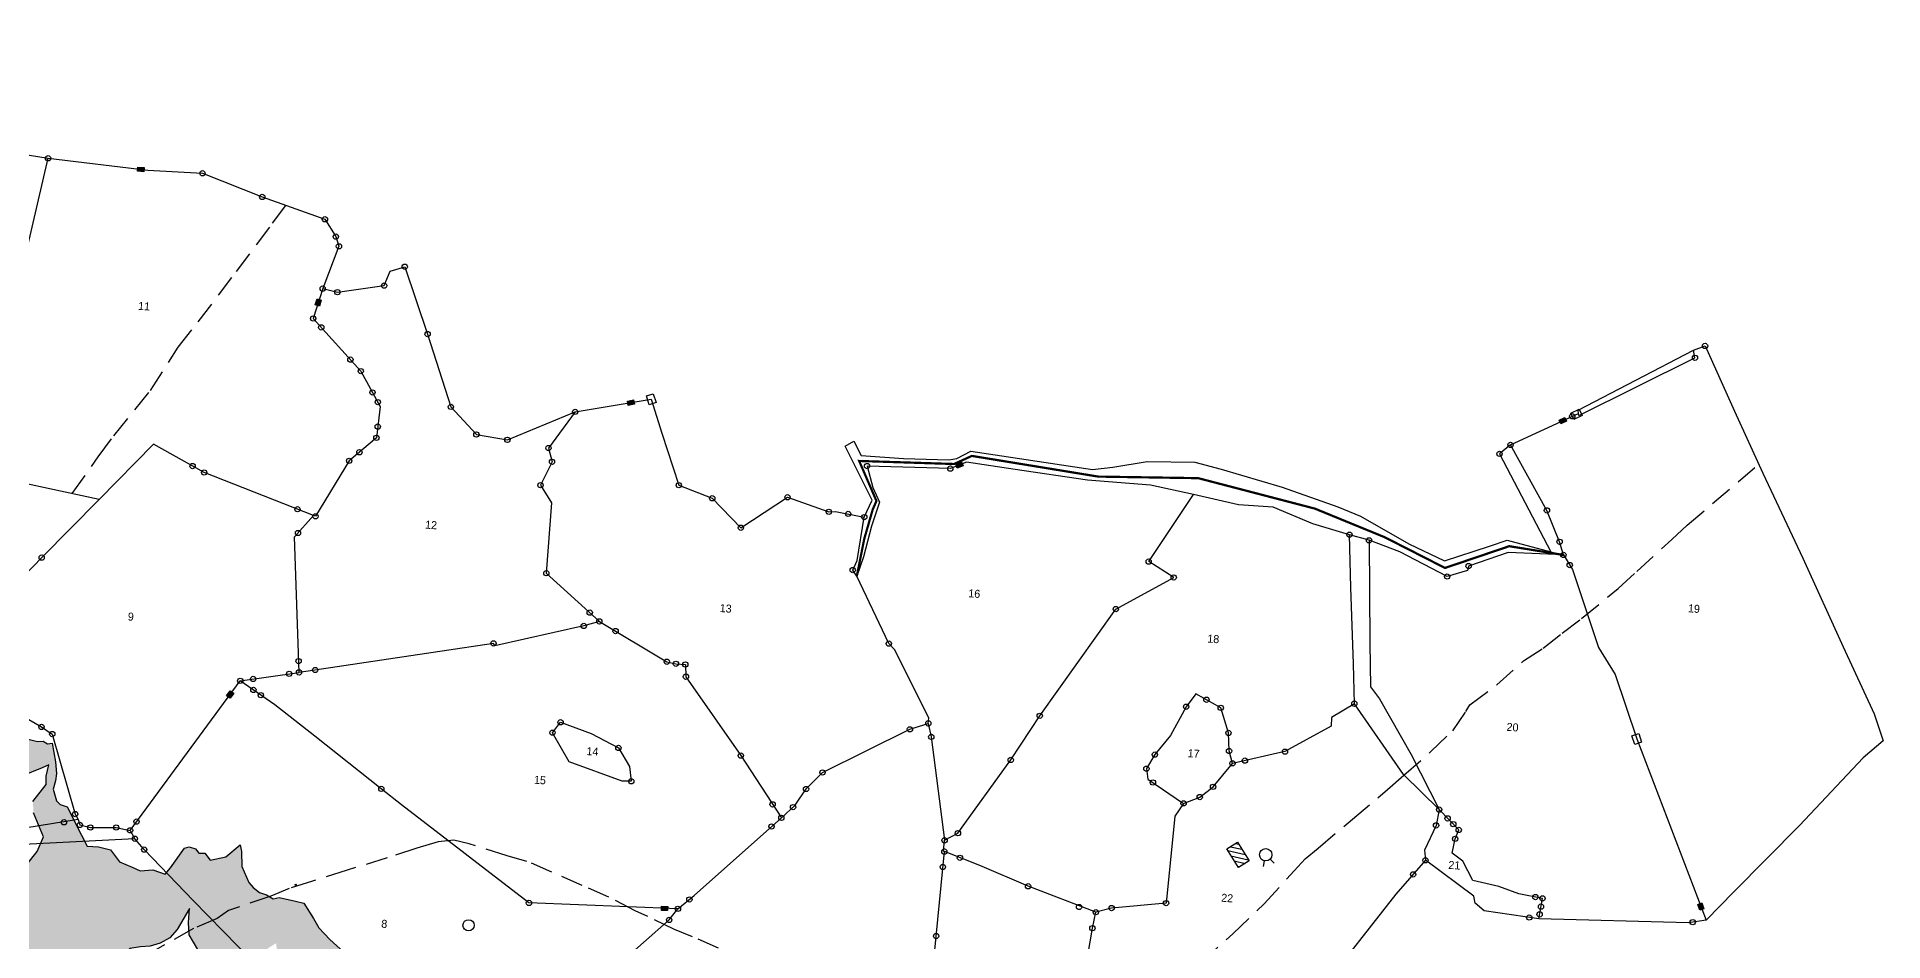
# Model space of a CAD drawing. Header units: metres. Extents: x 316291 to 322492, y 1878982 to 1885656.
# Drawn here: x 319795 to 321954, y 1882460 to 1883518 of the extents above; entities that cross this region are included whole.
import ezdxf

# ---------------------------------------------------------------- set-up
doc = ezdxf.new("R2010")
doc.units = ezdxf.units.M
doc.linetypes.add('DASHDOT', pattern=[1, 0.5, -0.25, 0, -0.25])
doc.linetypes.add('DASHED', pattern=[0.75, 0.5, -0.25])
for name, color, linetype in [('LINE_FOOTPATH', 1, 'DASHED'), ('OFF', 1, 'Continuous'), ('OTHERS', 1, 'Continuous'), ('POLY_HATCH', 12, 'Continuous'), ('POLY_PARCEL', 6, 'Continuous'), ('POLY_ROAD', 30, 'Continuous'), ('POLY_WATER', 4, 'Continuous'), ('SYM_STONE', 1, 'Continuous'), ('SYM_WELL', 1, 'Continuous'), ('TEXT_PARCEL', 7, 'Continuous'), ('V_BOUND_STREAM_LINE', 7, 'DASHDOT'), ('VILLAGE BOUNDRY', 3, 'Continuous')]:
    doc.layers.add(name, color=color, linetype=linetype)
doc.styles.add('TEXT_MAP', font='')
doc.styles.get('TEXT_MAP').set_extended_font_data('Kruti Dev 050')

# ---------------------------------------------------------------- blocks, each defined once
blk = doc.blocks.new('STONE')
blk.add_circle((0, 0), 0.851)
blk = doc.blocks.new('STONESQUAREFILLED')
blk.add_hatch(color=256).paths.add_polyline_path([(0.7, -0.48), (0.7, 0.48), (-0.7, 0.48), (-0.7, -0.48)])
blk.add_lwpolyline([(-0.7, 0.48), (0.7, 0.48), (0.7, -0.48), (-0.7, -0.48)], close=True)
blk = doc.blocks.new('MOTWELL')
for points in [[(-1.54, 2.96), (-0.8, 1.55)], [(1.54, 2.96), (0.8, 1.55)]]:
    blk.add_lwpolyline(points)
blk.add_circle((0, 0), 1.74)
blk = doc.blocks.new('PAKKAWELL')
blk.add_circle((0, 0), 1.81)
blk = doc.blocks.new('STONESQUARE')
at = {"layer": 'SYM_STONE'}
for p, q in [((-1.04, 0.81), (1.04, 0.81)), ((-1.04, -0.81), (-1.04, 0.81)), ((1.04, 0.81), (1.04, -0.81)), ((1.04, -0.81), (-1.04, -0.81))]:
    blk.add_line(p, q, dxfattribs=at)
blk = doc.blocks.new('3451')
at = {"layer": 'OTHERS'}
h = blk.add_hatch(dxfattribs=at)
h.set_pattern_fill('ANSI31', color=256, scale=7.789013, angle=-54.0263, style=0)
h.set_pattern_definition([(350.97365, (320213.8127, 1883836.0615), (0.152751, 0.9615695), [])])
h.paths.add_polyline_path([(320467.97, 1882385.06), (320470.26, 1882386.72), (320467.36, 1882390.72), (320465.07, 1882389.06)])
at = {"layer": 'POLY_HATCH', "ltscale": 10}
h = blk.add_hatch(dxfattribs=at)
h.set_pattern_fill('ZIGZAG', color=256, scale=15, style=0)
h.set_pattern_definition([(0, (320060.2069, 1882012.824), (1.875, 1.875), [1.875, -1.875]), (90, (320062.0819, 1882012.824), (-1.875, 1.875), [1.875, -1.875])])
h.paths.add_polyline_path([(320413.72, 1882243.74), (320413.55, 1882245.48), (320413.72, 1882246.62), (320411.37, 1882250.85), (320409.92, 1882251.86), (320408.41, 1882253.8), (320407.71, 1882255.82), (320407.6, 1882257.43), (320407.84, 1882259.5), (320408.14, 1882260.98), (320409.15, 1882265.01), (320408.51, 1882266.68), (320408.41, 1882265.34), (320407.5, 1882264.07), (320406.33, 1882263.8), (320405.49, 1882262.93), (320403.1, 1882262.19), (320401.66, 1882262.39), (320400.55, 1882263.87), (320400.11, 1882265.27), (320400.08, 1882268.83), (320399.54, 1882273.12), (320399.1, 1882276.68), (320398.13, 1882277.35), (320397.96, 1882278.69), (320397.45, 1882280.17), (320398.16, 1882281.91), (320397.79, 1882282.92), (320397.22, 1882285.2), (320395.57, 1882285.53), (320394.06, 1882285.94), (320392.48, 1882286.2), (320390.7, 1882287.75), (320388.72, 1882289.22), (320386.94, 1882292.17), (320384.82, 1882294.32), (320383.31, 1882296.74), (320377.63, 1882303.58), (320375.78, 1882304.05), (320374.47, 1882303.98), (320371.07, 1882304.85), (320367.34, 1882307), (320365.16, 1882308.81), (320364.32, 1882310.49), (320363.07, 1882311.63), (320360.15, 1882311.76), (320357.09, 1882312.17), (320354.37, 1882312.43), (320351.38, 1882312.9), (320348.45, 1882313.31), (320346.27, 1882314.38), (320344.02, 1882316.19), (320341.83, 1882315.12), (320338.37, 1882315.92), (320335.38, 1882316.66), (320331.92, 1882317.8), (320329.4, 1882317.2), (320327.89, 1882317.53), (320322.61, 1882316.12), (320321.37, 1882315.65), (320319.05, 1882315.99), (320317.6, 1882316.86), (320313.91, 1882318.67), (320311.45, 1882318.94), (320310.48, 1882320.22), (320308.29, 1882321.22), (320307.18, 1882321.63), (320305.47, 1882321.63), (320303.82, 1882322.56), (320302.58, 1882323.7), (320300.6, 1882324.44), (320300.46, 1882326.52), (320299.35, 1882327.33), (320298.11, 1882329.07), (320296.73, 1882330.08), (320294.28, 1882332.9), (320292.63, 1882334.51), (320289.78, 1882335.31), (320288.06, 1882336.32), (320284.67, 1882337.39), (320281.54, 1882339.67), (320279.16, 1882341.95), (320277.17, 1882345.31), (320275.73, 1882349.06), (320274.55, 1882349.47), (320271.83, 1882351.14), (320268.5, 1882352.35), (320265.17, 1882355.03), (320262.52, 1882357.45), (320261.14, 1882359.46), (320258.76, 1882362.75), (320256.84, 1882363.08), (320253.11, 1882363.69), (320251.8, 1882363.28), (320250.22, 1882364.02), (320248.64, 1882364.49), (320247.13, 1882365.5), (320246.09, 1882366.57), (320244.3, 1882370.06), (320243.97, 1882373.41), (320243.53, 1882374.89), (320240.54, 1882371.94), (320237.08, 1882371), (320235.77, 1882372.47), (320234.39, 1882372.41), (320233.62, 1882373.28), (320232.17, 1882373.68), (320231.13, 1882373.28), (320228.31, 1882368.65), (320227.2, 1882367.18), (320224.34, 1882367.91), (320221.48, 1882367.51), (320219.7, 1882368.25), (320216.71, 1882369.25), (320214.53, 1882371.8), (320211.81, 1882372.27), (320209.22, 1882372.27), (320207.81, 1882374.62), (320204.14, 1882380.79), (320202.56, 1882381.2), (320201.66, 1882381.93), (320201.09, 1882383.48), (320200.72, 1882384.55), (320201.15, 1882386.43), (320201.25, 1882388.11), (320200.82, 1882390.72), (320199.81, 1882394.81), (320198.77, 1882394.61), (320197.79, 1882395.15), (320196.48, 1882394.95), (320191.98, 1882395.82), (320190.73, 1882396.36), (320188.95, 1882398.03), (320188.11, 1882399.44), (320187.54, 1882400.72), (320187.44, 1882402.13), (320185.19, 1882403), (320183.14, 1882402.39), (320181.36, 1882401.93), (320179.78, 1882402.8), (320178, 1882403.33), (320176.69, 1882405.08), (320174.7, 1882405.68), (320173.86, 1882406.89), (320173.29, 1882407.96), (320172.22, 1882406.96), (320171.68, 1882402.46), (320172.07, 1882401.09), (320173.43, 1882398.68), (320174.69, 1882396.37), (320176.75, 1882395.57), (320178.51, 1882395.37), (320181.08, 1882395.57), (320182.73, 1882393.46), (320183.99, 1882390.05), (320188.87, 1882387.24), (320193.65, 1882387.04), (320197.92, 1882389.15), (320199.38, 1882389.95), (320198.93, 1882387.34), (320199.08, 1882385.43), (320196.36, 1882381.42), (320196.71, 1882378.91), (320199.28, 1882373.69), (320198.12, 1882370.28), (320195.96, 1882367.16), (320193.6, 1882364.76), (320193.04, 1882362.55), (320189.27, 1882361.95), (320183.29, 1882366.96), (320181.93, 1882364.45), (320180.57, 1882362.65), (320179.52, 1882361.04), (320180.27, 1882357.43), (320181.23, 1882355.42), (320183.24, 1882350.2), (320185.2, 1882348.7), (320187.86, 1882347.99), (320190.63, 1882346.89), (320193.6, 1882347.89), (320195.46, 1882345.69), (320196.91, 1882342.78), (320199.13, 1882341.57), (320200.79, 1882338.96), (320204.46, 1882337.66), (320207.42, 1882337.36), (320210.89, 1882337.56), (320212.39, 1882338.56), (320214.27, 1882339.31), (320216.52, 1882340.25), (320218.31, 1882341), (320218.02, 1882342.97), (320217.27, 1882345.04), (320217.09, 1882346.54), (320218.78, 1882347.57), (320220.37, 1882349.92), (320222.72, 1882350.48), (320224.88, 1882350.76), (320227.14, 1882351.61), (320229.2, 1882352.92), (320230.7, 1882354.89), (320233.15, 1882359.78), (320233.15, 1882356.68), (320233.52, 1882353.86), (320235.68, 1882350.76), (320238.03, 1882348.7), (320240.28, 1882347.1), (320244.23, 1882346.45), (320247.17, 1882349.11), (320250.39, 1882351.33), (320253.11, 1882353.34), (320253.41, 1882352.03), (320254.32, 1882348.91), (320255.33, 1882345.9), (320256.64, 1882344.69), (320258.85, 1882343.38), (320263.48, 1882342.98), (320269.22, 1882342.68), (320265.8, 1882340.26), (320258.95, 1882336.84), (320256.94, 1882336.74), (320254.92, 1882337.14), (320253.21, 1882338.15), (320251.6, 1882339.96), (320246.77, 1882346.63), (320245.54, 1882344.85), (320244.61, 1882343.54), (320243.76, 1882342.51), (320242.45, 1882341.57), (320240.85, 1882340.63), (320238.59, 1882339.78), (320234.18, 1882339.78), (320230.33, 1882341.19), (320226.95, 1882344.66), (320225.82, 1882343.73), (320221.1, 1882338.76), (320223.36, 1882335.05), (320226.13, 1882331.53), (320229.9, 1882329.13), (320235.63, 1882326.72), (320237.99, 1882327.52), (320239.35, 1882329.93), (320242.82, 1882327.22), (320241.87, 1882324.41), (320243.12, 1882319.59), (320244.23, 1882314.77), (320246.59, 1882310.76), (320251.77, 1882309.75), (320254.14, 1882309.45), (320259.36, 1882308.15), (320262.53, 1882309.05), (320265.9, 1882308.85), (320265.75, 1882305.84), (320267.41, 1882302.23), (320269.77, 1882298.51), (320272.14, 1882297.41), (320273.39, 1882295.4), (320277.27, 1882295), (320283.5, 1882295.7), (320288.68, 1882297.91), (320295.01, 1882304.03), (320294.96, 1882306.04), (320296.93, 1882307.75), (320300.09, 1882309.95), (320305.98, 1882312.82), (320307.03, 1882305.74), (320308.29, 1882303.93), (320310.55, 1882301.93), (320309.54, 1882290.9), (320311.32, 1882289.22), (320312.9, 1882288.75), (320315.22, 1882288.15), (320317.27, 1882289.29), (320318.24, 1882290.1), (320319.35, 1882291.64), (320323.72, 1882292.17), (320325.16, 1882290.3), (320329.2, 1882287.28), (320331.79, 1882286.27), (320336.19, 1882285.4), (320337.83, 1882285.73), (320340.29, 1882288.42), (320342.47, 1882287.61), (320346.77, 1882284.19), (320349.29, 1882281.91), (320353.9, 1882277.89), (320355.08, 1882276.54), (320356.39, 1882274.26), (320358.77, 1882273.19), (320360.82, 1882274.13), (320362.94, 1882275.07), (320364.18, 1882276.68), (320367.78, 1882278.22), (320368.42, 1882276.01), (320369.39, 1882273.86), (320370.13, 1882271.51), (320370.33, 1882270.31), (320372.86, 1882267.19), (320377.29, 1882267.34), (320379.46, 1882268.35), (320381.71, 1882269), (320383.3, 1882269.87), (320385.11, 1882271.39), (320387, 1882273.57), (320389.1, 1882275.16), (320390.77, 1882276.25), (320391.71, 1882277.48), (320392.72, 1882279.87), (320394.32, 1882281.03), (320394.32, 1882278.42), (320394.61, 1882276.54), (320395.19, 1882274.65), (320396.71, 1882272.55), (320393.88, 1882270.67), (320390.12, 1882268.86), (320384.61, 1882266.83), (320378.66, 1882265.38), (320372.89, 1882263.93), (320371.95, 1882259.04), (320371.27, 1882253.27), (320372.62, 1882249.91), (320374.27, 1882247.36), (320379.51, 1882245.42), (320381.49, 1882243.34), (320379.84, 1882240.92), (320379.14, 1882239.18), (320379.24, 1882235.62), (320380.31, 1882233.14), (320381.59, 1882229.45), (320383.31, 1882224.42), (320382.26, 1882222), (320382.36, 1882220.53), (320385.77, 1882218.76), (320385.25, 1882216.69), (320384.22, 1882214.37), (320383.96, 1882208.43), (320383.96, 1882204.55), (320384.22, 1882201.97), (320384.99, 1882198.61), (320386.03, 1882196.8), (320387.84, 1882194.73), (320390.42, 1882192.67), (320394.56, 1882190.6), (320397.15, 1882189.57), (320400.25, 1882188.27), (320400.76, 1882186.72), (320400.25, 1882184.4), (320399.21, 1882181.56), (320399.21, 1882176.39), (320399.21, 1882174.06), (320400.76, 1882171.74), (320402.57, 1882169.93), (320405.68, 1882168.9), (320410.07, 1882168.38), (320412.14, 1882168.12), (320413.95, 1882167.86), (320415.24, 1882166.83), (320415.76, 1882165.8), (320416.02, 1882163.73), (320415.5, 1882162.96), (320416.28, 1882158.56), (320418.09, 1882157.01), (320420.16, 1882155.98), (320422.48, 1882155.2), (320424.55, 1882154.95), (320425.33, 1882154.69), (320429.72, 1882153.91), (320431.59, 1882148.61), (320434.69, 1882143.7), (320436.76, 1882141.64), (320440.12, 1882139.31), (320442.97, 1882139.05), (320447.36, 1882138.54), (320450.21, 1882138.79), (320452.79, 1882138.79), (320453.31, 1882139.05), (320457.45, 1882136.47), (320462.36, 1882134.66), (320467.53, 1882135.44), (320472.96, 1882138.54), (320478.39, 1882141.38), (320482.01, 1882144.22), (320483.05, 1882146.29), (320483.82, 1882149.65), (320483.56, 1882153.52), (320481.75, 1882153.26), (320478.13, 1882151.2), (320474, 1882150.68), (320471.67, 1882150.68), (320468.31, 1882150.94), (320466.24, 1882147.06), (320460.03, 1882146.8), (320454.86, 1882147.58), (320450.21, 1882145.77), (320444.52, 1882146.03), (320441.68, 1882146.29), (320441.42, 1882147.84), (320440.64, 1882151.45), (320440.64, 1882154.3), (320440.9, 1882155.33), (320441.16, 1882161.01), (320442.19, 1882164.37), (320444.78, 1882168.76), (320447.36, 1882172.12), (320449.95, 1882174.19), (320451.76, 1882175.74), (320452.79, 1882176.26), (320452.79, 1882178.32), (320450.98, 1882178.32), (320448.66, 1882179.36), (320447.62, 1882182.46), (320447.62, 1882184.52), (320447.62, 1882186.85), (320447.62, 1882189.17), (320446.59, 1882190.98), (320444, 1882194.34), (320442.71, 1882196.92), (320441.68, 1882198.73), (320437.79, 1882201.52), (320436.76, 1882203.85), (320435.47, 1882207.98), (320434.69, 1882213.66), (320433.4, 1882216.51), (320430.04, 1882218.57), (320428.74, 1882219.86), (320427.97, 1882221.67), (320426.67, 1882224), (320425.38, 1882225.29), (320421.5, 1882226.58), (320418.46, 1882226.7), (320419.1, 1882232.27), (320418.39, 1882233.41), (320416.88, 1882234.42), (320415.7, 1882236.23), (320414.86, 1882238.04), (320414.76, 1882239.98), (320414.06, 1882241.66)])
at = {"layer": 'LINE_FOOTPATH', "ltscale": 10}
for points in [[(320200.5, 1882451.17), (320205.77, 1882459.85), (320208.95, 1882464.79), (320216.46, 1882475.54), (320222, 1882485.65), (320226.13, 1882491.71), (320233.94, 1882503.54), (320241.32, 1882514.95), (320244.02, 1882519.19)], [(320461.12, 1882363.25), (320467.7, 1882370.11), (320474.28, 1882377.31), (320480.51, 1882385.15), (320482.79, 1882388.03), (320485.59, 1882390.68), (320492.81, 1882397.7), (320500.26, 1882404.85), (320503.72, 1882408.36), (320509.38, 1882414.06), (320514.02, 1882419.08), (320516.62, 1882423.57), (320517.4, 1882425.18), (320523.14, 1882430.02), (320528.8, 1882435.84), (320532.98, 1882439.01), (320537.05, 1882442.64), (320541.18, 1882446.27), (320548.91, 1882453.53), (320552.87, 1882457.68), (320560.26, 1882465.39), (320563.46, 1882468.85), (320578.6, 1882483.59)], [(320352.54, 1882359.01), (320346.49, 1882361.18), (320342.32, 1882362.52), (320336.19, 1882365.03), (320333.26, 1882366.13), (320327.13, 1882368.77), (320320.97, 1882370.98), (320308.18, 1882375.56), (320303.68, 1882376.49), (320294.97, 1882378.63), (320291.45, 1882379.17), (320287.95, 1882378.6), (320283.23, 1882376.86), (320276.79, 1882374.19), (320267.98, 1882370.84), (320260.34, 1882367.8), (320255.22, 1882365.79), (320251.27, 1882363.82), (320241.94, 1882359.96), (320239.55, 1882357.99), (320234.37, 1882355.36), (320224.38, 1882348.79)]]:
    blk.add_lwpolyline(points, dxfattribs=at)
at = {"layer": 'OFF'}
for points in [[(320562.64, 1882506.53), (320562.21, 1882508.25)], [(320373.26, 1882473.64), (320375.1, 1882474.94)], [(320492.27, 1882460.55), (320487.8, 1882461.5)]]:
    blk.add_lwpolyline(points, dxfattribs=at)
at = {"layer": 'OTHERS'}
blk.add_lwpolyline([(320467.36, 1882390.72), (320470.26, 1882386.72), (320467.97, 1882385.06), (320465.07, 1882389.06)], close=True, dxfattribs=at)
at = {"layer": 'POLY_HATCH'}
for points in [[(320195.96, 1882367.16), (320198.12, 1882370.28), (320199.28, 1882373.69), (320196.71, 1882378.91)], [(320196.36, 1882381.42), (320199.08, 1882385.43), (320198.93, 1882387.34), (320199.38, 1882389.95), (320197.92, 1882389.15), (320193.65, 1882387.04)], [(320191.98, 1882395.82), (320196.48, 1882394.95), (320197.79, 1882395.15), (320198.77, 1882394.61), (320199.81, 1882394.81), (320200.82, 1882390.72), (320201.25, 1882388.11), (320201.15, 1882386.43), (320200.72, 1882384.55), (320201.09, 1882383.48), (320201.66, 1882381.93), (320202.56, 1882381.2), (320204.14, 1882380.79), (320207.81, 1882374.62), (320209.22, 1882372.27), (320211.81, 1882372.27), (320214.53, 1882371.8), (320216.71, 1882369.25), (320219.7, 1882368.25), (320221.48, 1882367.51), (320224.34, 1882367.91), (320227.2, 1882367.18), (320228.31, 1882368.65), (320231.13, 1882373.28), (320232.17, 1882373.68), (320233.62, 1882373.28), (320234.39, 1882372.41), (320235.77, 1882372.47), (320237.08, 1882371), (320240.54, 1882371.94), (320243.53, 1882374.89), (320243.97, 1882373.41), (320244.3, 1882370.06), (320246.09, 1882366.57), (320247.13, 1882365.5), (320248.64, 1882364.49), (320250.22, 1882364.02), (320251.8, 1882363.28), (320253.11, 1882363.69), (320256.84, 1882363.08), (320258.76, 1882362.75), (320261.14, 1882359.46), (320262.52, 1882357.45), (320265.17, 1882355.03), (320268.5, 1882352.35)]]:
    blk.add_lwpolyline(points, dxfattribs=at)
at = {"layer": 'POLY_HATCH', "ltscale": 10}
blk.add_lwpolyline([(320244.23, 1882346.45), (320240.28, 1882347.1), (320238.03, 1882348.7), (320235.68, 1882350.76), (320233.52, 1882353.86), (320233.15, 1882356.68), (320233.15, 1882359.78), (320230.7, 1882354.89), (320229.2, 1882352.92), (320227.14, 1882351.61), (320224.88, 1882350.76), (320222.72, 1882350.48), (320220.37, 1882349.92), (320218.78, 1882347.57), (320217.09, 1882346.54), (320217.27, 1882345.04), (320218.02, 1882342.97), (320218.31, 1882341), (320216.52, 1882340.25), (320214.27, 1882339.31), (320212.39, 1882338.56), (320210.89, 1882337.56)], dxfattribs=at)
at = {"layer": 'POLY_PARCEL'}
for points in [[(320099.88, 1882547.34), (320109.46, 1882546.34), (320114.68, 1882546.08), (320121.08, 1882542.9), (320133.08, 1882538.2), (320151.77, 1882532.12), (320156.4, 1882529.06), (320174.83, 1882527.53), (320189.92, 1882526.1)], [(320206.61, 1882450.29), (320178.37, 1882454.38), (320183.33, 1882485.15), (320189.92, 1882526.1)], [(320189.92, 1882526.1), (320212.52, 1882524.94), (320224.81, 1882525.1), (320238.6, 1882520.71), (320253.01, 1882516.65), (320255.71, 1882512.93), (320256.57, 1882510.79), (320253.56, 1882501.05)], [(320562.21, 1882508.25), (320564.71, 1882509.34), (320572.3, 1882495.14), (320579.64, 1882481.68), (320589.92, 1882463.19), (320600.32, 1882443.93), (320608.3, 1882429.34), (320610.72, 1882423.42), (320606.51, 1882419.24), (320593.27, 1882403.14), (320579.56, 1882387.21), (320573.73, 1882380.44)], [(320253.56, 1882501.05), (320256.92, 1882500.47), (320267.31, 1882502.65), (320268.46, 1882506.02), (320271.65, 1882507.21), (320277.8, 1882492.44), (320284.15, 1882476.45), (320290.29, 1882470.64), (320297.33, 1882469.91), (320312.12, 1882477.23)], [(320253.56, 1882501.05), (320251.89, 1882494.19), (320263.38, 1882483.1), (320268.28, 1882475.46), (320267.9, 1882468.36), (320262.14, 1882462.77), (320255.45, 1882449.8), (320254.99, 1882449.95)], [(320522.56, 1882484.14), (320537.37, 1882492.27)], [(320312.12, 1882477.23), (320329.01, 1882481.22), (320331.92, 1882473.78), (320336.5, 1882462.37), (320344.21, 1882459.94), (320351.09, 1882453.76), (320361.1, 1882461.31), (320370.6, 1882458.67), (320372.11, 1882458.88), (320378.63, 1882458.03)], [(320312.12, 1882477.23), (320306.68, 1882468.71), (320307.69, 1882465.67)], [(320401.61, 1882386.7), (320404.5, 1882388.5), (320415.22, 1882405.74), (320421.06, 1882416.11), (320436.49, 1882441.23), (320449, 1882449.22), (320443.14, 1882452.4), (320452.2, 1882468.12)], [(320254.99, 1882449.95), (320229.79, 1882457.93), (320217.96, 1882463.5), (320206.61, 1882450.29)], [(320307.69, 1882465.67), (320305.46, 1882460.24), (320308.17, 1882456.46), (320308.12, 1882440.56), (320320.76, 1882430.56)], [(320536.12, 1882460.24), (320538.42, 1882457.09), (320545.39, 1882439.96), (320549.61, 1882434.22), (320555.41, 1882420.05), (320573.73, 1882380.44)], [(320172.37, 1882410.45), (320181.72, 1882421.01), (320194.61, 1882436.33), (320206.61, 1882450.29)], [(320254.13, 1882414.5), (320251.04, 1882444.84), (320254.99, 1882449.95)], [(320396.16, 1882412.7), (320396.18, 1882413.87), (320387.51, 1882428.69), (320386.07, 1882430.01), (320377.84, 1882444.62)], [(320320.76, 1882430.56), (320317.33, 1882429.3), (320297.64, 1882423.46), (320297.34, 1882424), (320254.13, 1882414.5)], [(320320.76, 1882430.56), (320336.52, 1882422.54), (320338.59, 1882422.21), (320340.72, 1882422.2), (320341.05, 1882419.46), (320354.57, 1882402.59), (320364.62, 1882389.24)], [(320465.04, 1882408.38), (320464.08, 1882411.1), (320463.67, 1882415.15), (320461.55, 1882420.67), (320455.76, 1882423.43), (320453.78, 1882420.38), (320450.74, 1882413.68), (320447.49, 1882409.15), (320445.81, 1882405.87), (320446.31, 1882403.55), (320454.69, 1882398.65)], [(320491.48, 1882423.64), (320486.6, 1882420.23), (320486.66, 1882418.21), (320476.65, 1882411.81), (320465.04, 1882408.38)], [(320241.07, 1882411.71), (320254.13, 1882414.5)], [(320364.62, 1882389.24), (320367.56, 1882392.31), (320369.73, 1882396.09), (320373.16, 1882400.05), (320392.13, 1882411.08), (320396.16, 1882412.7)], [(320396.16, 1882412.7), (320397.03, 1882409.71), (320401.61, 1882386.7)], [(320172.37, 1882410.45), (320197.16, 1882398.32), (320199.69, 1882396.87), (320206.05, 1882379.27), (320206.8, 1882378.11)], [(320218.63, 1882376.45), (320241.07, 1882411.71)], [(320342.8, 1882367.21), (320309.28, 1882366.25), (320279.15, 1882386.36), (320274.39, 1882389.61), (320258.63, 1882400.4), (320249.2, 1882406.83), (320241.07, 1882411.71)], [(320454.69, 1882398.65), (320458.21, 1882400.31), (320461.05, 1882402.81), (320465.04, 1882408.38)], [(320512.14, 1882401.16), (320511.69, 1882397.56), (320509.51, 1882391.8), (320509.84, 1882389.56)], [(320531.33, 1882383.46), (320526.69, 1882384.77), (320520.75, 1882385.75), (320518.22, 1882389.97), (320515.7, 1882391.56), (320516.17, 1882394.84), (320516.85, 1882396.9), (320512.14, 1882401.16)], [(320454.69, 1882398.65), (320452.91, 1882395.63), (320452.28, 1882375.98), (320440.13, 1882374.04), (320436.66, 1882372.86)], [(320342.8, 1882367.21), (320346.25, 1882370.45), (320364.62, 1882389.24)], [(320509.84, 1882389.56), (320503.69, 1882381.49), (320488.05, 1882358.46), (320479.64, 1882346.09), (320480.18, 1882345.49), (320469.2, 1882329.55)], [(320536.19, 1882378.13), (320523.82, 1882379.14), (320521.66, 1882380.72), (320521.28, 1882382.22), (320509.84, 1882389.56)], [(320429.69, 1882322.4), (320428.28, 1882322.3), (320416.64, 1882325.87), (320400.06, 1882325.77), (320401.72, 1882384.15)], [(320401.72, 1882384.15), (320401.5, 1882384.22), (320401.61, 1882386.7)], [(320436.66, 1882372.86), (320421.04, 1882377.64), (320409.89, 1882381.54), (320401.72, 1882384.15)], [(320536.19, 1882378.13), (320536.69, 1882382.8), (320531.33, 1882383.46)], [(320573.73, 1882380.44), (320569.85, 1882379.54), (320536.19, 1882378.13)], [(320219.82, 1882374.64), (320178.81, 1882369.69)], [(320206.8, 1882378.11), (320180.8, 1882372.03)], [(320206.8, 1882378.11), (320207.28, 1882376.9), (320209.69, 1882376.48), (320215.46, 1882376.87), (320218.63, 1882376.45)], [(320218.63, 1882376.45), (320219.82, 1882374.64)], [(320285.17, 1882316.46), (320282.02, 1882318.86), (320276.04, 1882323.76), (320259.49, 1882338.35), (320263.48, 1882342.58), (320251.28, 1882345.55), (320248.31, 1882348.83), (320233.84, 1882361.65), (320222.1, 1882372.35), (320219.82, 1882374.64)], [(320430.24, 1882326.88), (320432.5, 1882340.99), (320434.15, 1882353.62), (320435.14, 1882359.45), (320436.13, 1882369.22), (320436.66, 1882372.86)], [(320309, 1882321.92), (320310.94, 1882325.66), (320319.48, 1882336.2), (320316.96, 1882340.25), (320341.01, 1882364.59), (320342.8, 1882367.21)]]:
    blk.add_lwpolyline(points, dxfattribs=at)
blk.add_lwpolyline([(320313.6, 1882407.32), (320320.65, 1882405.24), (320326.98, 1882402.44), (320329.76, 1882398.4), (320330.38, 1882395.14), (320328.32, 1882395.01), (320316.15, 1882398.53), (320311.94, 1882404.85)], close=True, dxfattribs=at)
at = {"layer": 'POLY_ROAD'}
for points in [[(320537.2, 1882492.94), (320562.21, 1882508.25)], [(320537.49, 1882491.79), (320562.64, 1882506.53)], [(320537.37, 1882492.27), (320537.2, 1882492.94)], [(320537.49, 1882491.79), (320537.37, 1882492.27)]]:
    blk.add_lwpolyline(points, dxfattribs=at)
at = {"layer": 'POLY_WATER'}
for points in [[(320522.56, 1882484.14), (320520.24, 1882481.96), (320533.28, 1882460.78)], [(320536.12, 1882460.24), (320535.08, 1882463.14), (320531.75, 1882470), (320522.56, 1882484.14)], [(320375.1, 1882474.94), (320377, 1882471.85), (320386.51, 1882471.78), (320396.72, 1882472.15), (320398.47, 1882472.63), (320401.5, 1882474.49), (320418.07, 1882473.12), (320429.1, 1882472.19), (320433.68, 1882473.08), (320441.28, 1882474.83), (320452, 1882475.42), (320457.98, 1882474.27), (320471.98, 1882471.18), (320484.72, 1882467.62), (320490.01, 1882465.87), (320501.29, 1882460.37), (320509.56, 1882457.1), (320519.43, 1882461.07), (320523.27, 1882462.71), (320533.28, 1882460.78)], [(320378.63, 1882458.03), (320380.17, 1882461.97), (320373.26, 1882473.64)], [(320452.2, 1882468.12), (320442.4, 1882469.62), (320428.18, 1882469.78), (320411.74, 1882471.04), (320400.76, 1882471.91), (320397.2, 1882470.25), (320378.47, 1882469.54), (320380.09, 1882464.81), (320381.79, 1882461.58), (320380.37, 1882456.14), (320379.03, 1882449.12), (320377.84, 1882444.62)], [(320487.8, 1882461.5), (320479.42, 1882463.39), (320470.26, 1882466.55), (320462.43, 1882466.55), (320452.2, 1882468.12)], [(320377.84, 1882444.62), (320376.85, 1882445.96), (320377.68, 1882448.17), (320378.63, 1882458.03)], [(320491.48, 1882423.64), (320490.72, 1882432.55), (320488.91, 1882449.67), (320487.8, 1882461.5)], [(320536.12, 1882460.24), (320523.68, 1882459.92), (320515.02, 1882456.29), (320514.83, 1882455.27), (320510.36, 1882453.61), (320499.34, 1882458.42), (320492.27, 1882460.55)], [(320492.27, 1882460.55), (320494.04, 1882437.44), (320494.87, 1882427.66), (320497.05, 1882425.14), (320504.99, 1882413.07), (320512.14, 1882401.16)], [(320533.28, 1882460.78), (320536.12, 1882460.24)], [(320512.14, 1882401.16), (320503.57, 1882408.5), (320491.48, 1882423.64)]]:
    blk.add_lwpolyline(points, dxfattribs=at)
at = {"layer": 'V_BOUND_STREAM_LINE', "ltscale": 10}
blk.add_lwpolyline([(320377.84, 1882444.62, 0.5, 0.5, 0), (320378.97, 1882453.22, 0.5, 0.5, 0), (320380.4, 1882459.85, 0.5, 0.5, 0), (320381.11, 1882461.84, 0.5, 0.5, 0), (320376.62, 1882470.56, 0.5, 0.5, 0), (320397.96, 1882471.33, 0.5, 0.5, 0), (320401.84, 1882473.42, 0.5, 0.5, 0), (320430.52, 1882470.71, 0.5, 0.5, 0), (320452.98, 1882471.89, 0.5, 0.5, 0), (320479.63, 1882466.84, 0.5, 0.5, 0), (320495.76, 1882461.48, 0.5, 0.5, 0), (320509.75, 1882455.51, 0.5, 0.5, 0), (320523.83, 1882461.38, 0.5, 0.5, 0), (320536.12, 1882460.24, 0, 0, 0)], format="xyseb", dxfattribs=at)
at = {"layer": 'SYM_STONE', "xscale": 0.7, "yscale": 0.7, "zscale": 0.7}
for p in [(320189.92, 1882526.1), (320224.81, 1882525.1), (320238.6, 1882520.71), (320253.01, 1882516.65), (320255.71, 1882512.93), (320256.57, 1882510.79), (320271.65, 1882507.21), (320564.71, 1882509.34), (320562.64, 1882506.53), (320253.56, 1882501.05), (320256.92, 1882500.47), (320267.31, 1882502.65), (320251.89, 1882494.19), (320253.83, 1882492.32), (320277.8, 1882492.44), (320535.99, 1882491.51), (320260.87, 1882485.53), (320263.38, 1882483.1), (320520.24, 1882481.96), (320522.56, 1882484.14), (320266.34, 1882478.49), (320267.68, 1882476.4), (320284.15, 1882476.45), (320312.12, 1882477.23), (320268.04, 1882470.9), (320290.29, 1882470.64), (320297.33, 1882469.91), (320378.47, 1882469.54), (320397.2, 1882470.25), (320531.75, 1882470), (320267.9, 1882468.36), (320306.68, 1882468.71), (320307.69, 1882465.67), (320262.14, 1882462.77), (320264.3, 1882464.86), (320336.5, 1882462.37), (320361.1, 1882461.31), (320487.8, 1882461.5), (320535.08, 1882463.14), (320227.09, 1882459.2), (320229.79, 1882457.93), (320305.46, 1882460.24), (320344.21, 1882459.94), (320370.6, 1882458.67), (320374.97, 1882458.51), (320378.63, 1882458.03), (320492.27, 1882460.55), (320536.12, 1882460.24), (320537.71, 1882458.07), (320351.09, 1882453.76), (320510.36, 1882453.61), (320515.02, 1882456.29), (320251.28, 1882451.12), (320255.45, 1882449.8), (320443.14, 1882452.4), (320449, 1882449.22), (320251.77, 1882445.79), (320376.85, 1882445.96), (320308.12, 1882440.56), (320436.49, 1882441.23), (320194.61, 1882436.33), (320318.46, 1882432.38), (320317.33, 1882429.3), (320320.76, 1882430.56), (320324.56, 1882428.63), (320386.07, 1882430.01), (320297.34, 1882424), (320336.52, 1882422.54), (320338.59, 1882422.21), (320340.72, 1882422.2), (320453.78, 1882420.38), (320458.21, 1882422.27), (320461.55, 1882420.67), (320491.48, 1882423.64), (320253.87, 1882417.03), (320341.05, 1882419.46), (320421.06, 1882416.11), (320241.07, 1882411.71), (320243.95, 1882412.33), (320251.94, 1882414.03), (320254.13, 1882414.5), (320257.73, 1882415.29), (320396.16, 1882412.7), (320463.67, 1882415.15), (320476.65, 1882411.81), (320244.16, 1882409.86), (320245.91, 1882408.81), (320313.6, 1882407.32), (320392.13, 1882411.08), (320397.03, 1882409.71), (320447.49, 1882409.15), (320464.08, 1882411.1), (320465.04, 1882408.38), (320467.8, 1882409.19), (320311.94, 1882404.85), (320415.22, 1882405.74), (320445.81, 1882405.87), (320326.98, 1882402.44), (320354.57, 1882402.59), (320373.16, 1882400.05), (320447.48, 1882402.86), (320458.21, 1882400.31), (320461.05, 1882402.81), (320512.14, 1882401.16), (320514.18, 1882399.32), (320197.16, 1882398.32), (320199.69, 1882396.87), (320330.38, 1882395.14), (320369.73, 1882396.09), (320454.69, 1882398.65), (320511.69, 1882397.56), (320515.53, 1882398.1), (320516.17, 1882394.84), (320516.85, 1882396.9), (320362.46, 1882392.11), (320367.09, 1882391.82), (320274.39, 1882389.61), (320362.55, 1882387.13), (320364.62, 1882389.24), (320401.61, 1882386.7), (320404.5, 1882388.5), (320509.84, 1882389.56), (320401.72, 1882384.15), (320405.31, 1882383), (320507.29, 1882386.21), (320535.09, 1882383), (320536.69, 1882382.8), (320206.05, 1882379.27), (320219.94, 1882378.52), (320401.62, 1882380.68), (320534.02, 1882378.3), (320536.3, 1882379.17), (320536.49, 1882380.93), (320570.79, 1882379.76), (320203.68, 1882377.26), (320207.28, 1882376.9), (320209.69, 1882376.48), (320215.46, 1882376.87), (320218.63, 1882376.45), (320219.82, 1882374.64), (320421.04, 1882377.64), (320440.13, 1882374.04), (320452.28, 1882375.98), (320222.1, 1882372.35), (320432.81, 1882373.77), (320436.66, 1882372.86), (320309.28, 1882366.25), (320342.8, 1882367.21), (320345.23, 1882369.5), (320436.13, 1882369.22), (320341.01, 1882364.59), (320401.17, 1882365.05)]:
    blk.add_blockref('STONE', p, dxfattribs=at)
at = {"layer": 'SYM_STONE'}
for p, rotation in [((320210.94, 1882525.02), 359.5004238343849), ((320399.18, 1882471.17), 24.97407175802636), ((320239.02, 1882408.49), 237.5241434900924), ((320572.36, 1882383.39), 114.8199460516592), ((320339.79, 1882367.12), 181.6452680521262)]:
    blk.add_blockref('STONESQUAREFILLED', p, dxfattribs=dict(at, rotation=rotation))
at = {"layer": 'SYM_STONE', "ltscale": 10}
for name, p, rotation in [('STONESQUAREFILLED', (320252.79, 1882497.88), 76.37293581197699), ('STONESQUAREFILLED', (320533.95, 1882490.39), 208.777284574265), ('STONESQUARE', (320536.93, 1882492.02), 208.7772845742654), ('STONESQUAREFILLED', (320324.49, 1882480.15), 15.02950193939468), ('STONESQUARE', (320329.01, 1882481.22), 291.3695411520264), ('STONESQUARE', (320555.41, 1882420.05), 112.2458107208098)]:
    blk.add_blockref(name, p, dxfattribs=dict(at, rotation=rotation))
at = {"layer": 'SYM_WELL', "xscale": 0.8, "yscale": 0.8, "zscale": 0.8, "rotation": 200.8321644573751}
blk.add_blockref('MOTWELL', (320473.9, 1882388.37), dxfattribs=at)
at = {"layer": 'SYM_WELL', "xscale": 0.7017650820785105, "yscale": 0.7017650820785105, "zscale": 0.7017650820785105}
blk.add_blockref('PAKKAWELL', (320296.06, 1882360.31), dxfattribs=at)
at = {"layer": 'TEXT_PARCEL', "style": 'TEXT_MAP'}
for s, p in [('11', (320212.42, 1882493.46)), ('12', (320280.18, 1882448.73)), ('19', (320564.92, 1882449.29)), ('16', (320403.15, 1882441.64)), ('18', (320457.5, 1882435.13)), ('13', (320347.58, 1882434.51)), ('9', (320214.86, 1882423.55)), ('20', (320526.02, 1882419.89)), ('17', (320454.84, 1882409.09)), ('14', (320319.87, 1882400.35)), ('15', (320308.52, 1882393.12)), ('21', (320515.07, 1882388)), ('22', (320464.58, 1882377.15)), ('8', (320276.46, 1882358.45))]:
    blk.add_text(s, height=1.8, dxfattribs=at).set_placement(p)
blk = doc.blocks.new('5633')
at = {"layer": 'VILLAGE BOUNDRY', "xscale": 5.199427426073466, "yscale": 5.199427426073466, "zscale": 5.199427426073466, "rotation": 356.095985405272}
blk.add_blockref('3451', (-2007555, -7768620.3), dxfattribs=at)

msp = doc.modelspace()

# ---------------------------------------------------------------- block references
at = {"layer": 'SYM_STONE', "xscale": 0.7, "yscale": 0.7, "zscale": 0.7}
msp.add_blockref('STONE', (320097.6, 1882525.7), dxfattribs=at)
at = {"layer": 'VILLAGE BOUNDRY'}
msp.add_blockref('5633', (0, 0), dxfattribs=at)

doc.saveas('drawing.dxf')
